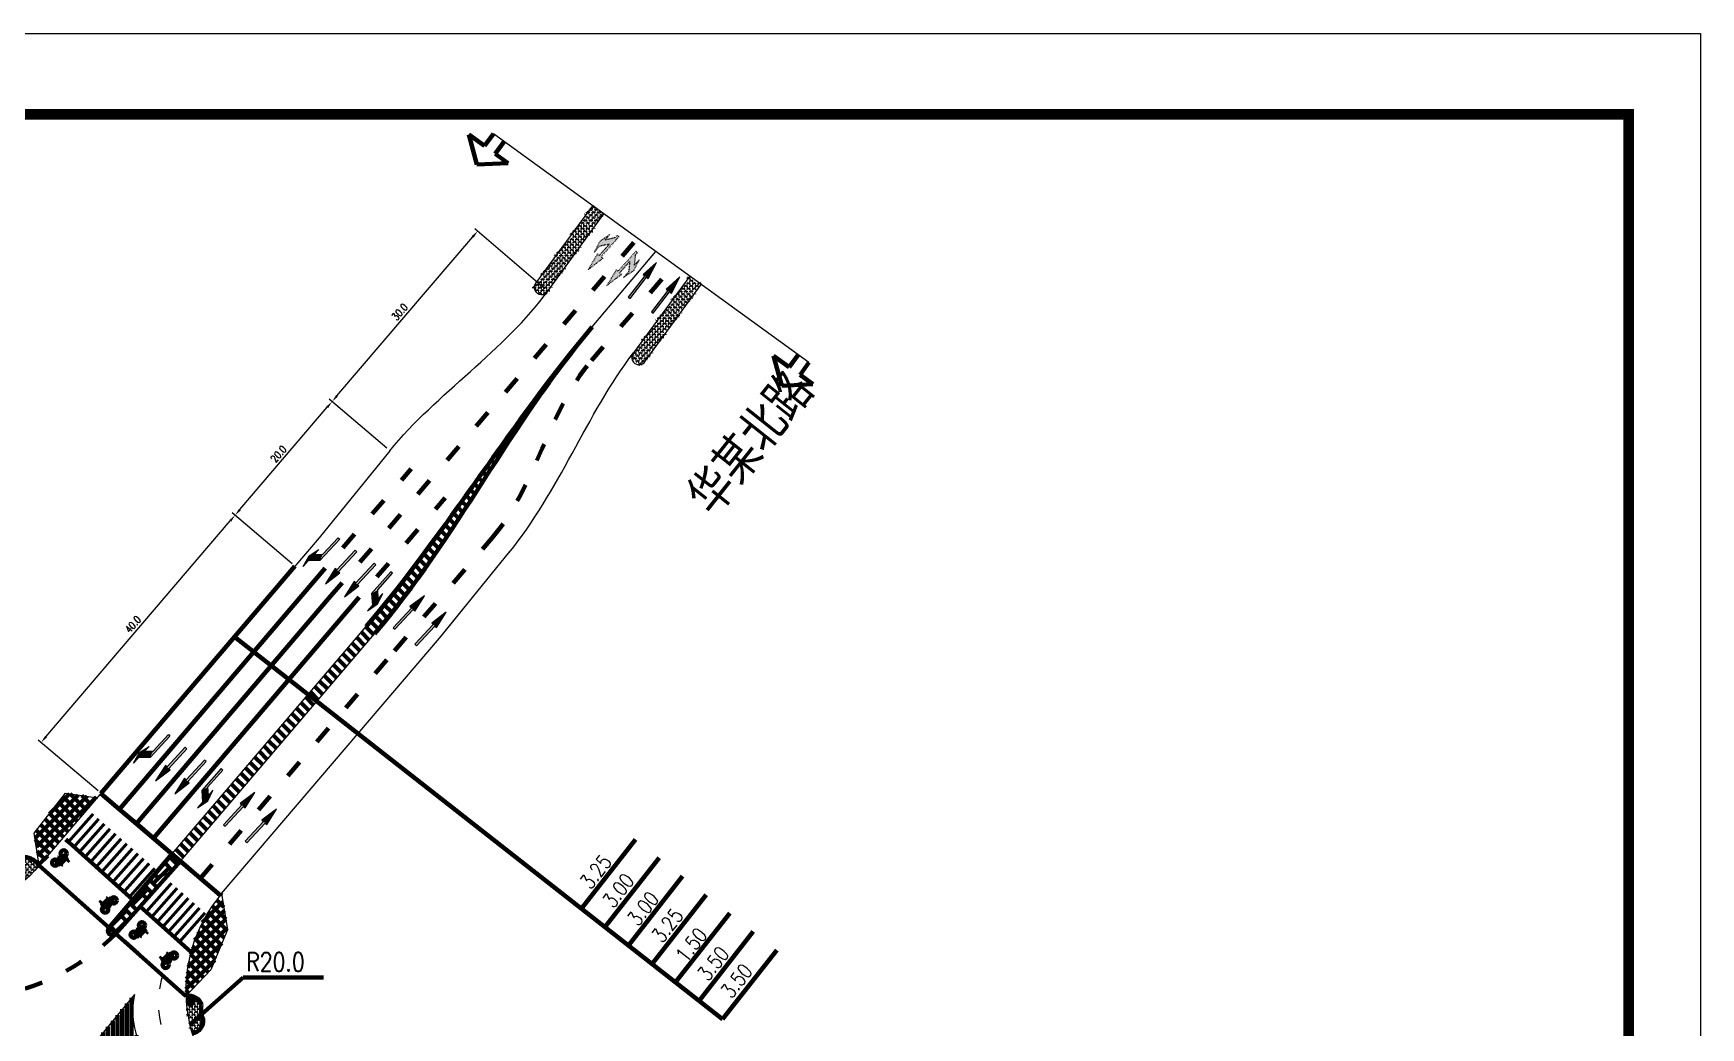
# Model space of a CAD drawing. Header units: millimetres. Extents: x -10063505 to 885836, y -4961 to 6863153.
# Drawn here: x 499547.7 to 499770.9, y 3445910.5 to 3446043.6 of the extents above; entities that cross this region are included whole.
import ezdxf

# ---------------------------------------------------------------- set-up
doc = ezdxf.new("R2010")
doc.units = ezdxf.units.MM
doc.header["$LTSCALE"] = 0.2
for name, pattern in [('643', [2.5, 2, -0.5]), ('ACAD_ISO03W100', [30, 12, -18]), ('HIDDEN', [0.375, 0.25, -0.125])]:
    doc.linetypes.add(name, pattern=pattern)
for name, color, linetype in [('FCX', 7, 'HIDDEN'), ('ROADMARK', 7, 'Continuous'), ('tj信号灯', 7, 'Continuous'), ('tj图框A3', 7, 'Continuous'), ('tj截面线', 7, 'Continuous'), ('tj标志牌', 5, 'Continuous'), ('tj标注', 4, 'Continuous'), ('tj标线', 7, 'Continuous'), ('tj栏杆', 6, 'FENCELINE1'), ('tj立沿石', 5, 'Continuous'), ('tj绿化带', 3, 'Continuous'), ('tj行人驻足区', 32, 'Continuous'), ('tj说明', 7, 'Continuous'), ('tj车道功能', 7, 'Continuous'), ('tj道路标线', 7, 'Continuous'), ('tj驻足区', 40, 'Continuous'), ('机动车道路边线', 5, 'Continuous'), ('标注', 4, 'Continuous'), ('绿化带', 3, 'Continuous'), ('车道线虚线', 7, 'ACAD_ISO03W100')]:
    doc.layers.add(name, color=color, linetype=linetype)
doc.styles.get("Standard").update_dxf_attribs({"font": 'txt.shx', "width": 0.8, "bigfont": 'gbcbig.shx'})
doc.linetypes.add('FENCELINE1', pattern='A,6.35,-2.54,[133,ltypeshp.shx,S=2.54,R=0,X=-2.54,Y=0],-2.54,25.4', length=36.83)
doc.dimstyles.new('tj长度', dxfattribs={"dimtxt": 1, "dimasz": 1, "dimexe": 0.5, "dimexo": 0.5, "dimgap": 0.4, "dimtad": 1, "dimdec": 1, "dimzin": 1, "dimdsep": 46, "dimtxsty": 'Standard', "dimcen": 1, "dimadec": 0, "dimazin": 0, "dimtfac": 1, "dimtdec": 1, "dimtix": 1, "dimtmove": 2, "dimatfit": 3, "dimfxl": 1.25, "dimarcsym": 0})

# ---------------------------------------------------------------- blocks, each defined once
blk = doc.blocks.new('*D42')
at = {"layer": 'Defpoints', "color": 0, "transparency": 16777216}
for p in [(499574.7, 3445979.07), (499582.7, 3445972.25), (499556.73, 3445941.82)]:
    blk.add_point(p, dxfattribs=at)
at = {"layer": 'tj标注', "color": 0, "lineweight": -2, "transparency": 16777216}
for p, q in [((499549.38, 3445949.41), (499574.05, 3445978.31)), ((499582.32, 3445972.57), (499574.32, 3445979.4)), ((499556.35, 3445942.15), (499548.35, 3445948.97))]:
    blk.add_line(p, q, dxfattribs=at)
at = {"layer": 'tj标注', "color": 0, "transparency": 16777216}
for points in [[(499573.93, 3445978.42), (499574.18, 3445978.21), (499574.7, 3445979.07)], [(499549.26, 3445949.52), (499549.51, 3445949.3), (499548.73, 3445948.65)]]:
    blk.add_solid(points, dxfattribs=at)
at = {"layer": 'tj标注', "color": 0, "transparency": 16777216, "insert": (499561.03, 3445964.45), "char_height": 1, "attachment_point": 5, "rotation": 49.5203}
blk.add_mtext('40.0', dxfattribs=at)
blk = doc.blocks.new('*D43')
at = {"layer": 'Defpoints', "color": 0, "transparency": 16777216}
for p in [(499587.69, 3445994.29), (499595.4, 3445987.7), (499582.7, 3445972.25)]:
    blk.add_point(p, dxfattribs=at)
at = {"layer": 'tj标注', "color": 0, "lineweight": -2, "transparency": 16777216}
for p, q in [((499575.35, 3445979.84), (499587.04, 3445993.53)), ((499595.02, 3445988.03), (499587.31, 3445994.61)), ((499582.32, 3445972.57), (499574.32, 3445979.4))]:
    blk.add_line(p, q, dxfattribs=at)
at = {"layer": 'tj标注', "color": 0, "transparency": 16777216}
for points in [[(499586.91, 3445993.63), (499587.16, 3445993.42), (499587.69, 3445994.29)], [(499575.22, 3445979.94), (499575.48, 3445979.73), (499574.7, 3445979.07)]]:
    blk.add_solid(points, dxfattribs=at)
at = {"layer": 'tj标注', "color": 0, "transparency": 16777216, "insert": (499580.51, 3445987.27), "char_height": 1, "attachment_point": 5, "rotation": 49.5203}
blk.add_mtext('20.0', dxfattribs=at)
blk = doc.blocks.new('*D44')
at = {"layer": 'Defpoints', "color": 0, "transparency": 16777216}
for p in [(499607.16, 3446017.11), (499616.56, 3446009.08), (499595.4, 3445987.7)]:
    blk.add_point(p, dxfattribs=at)
at = {"layer": 'tj标注', "color": 0, "lineweight": -2, "transparency": 16777216}
for p, q in [((499588.33, 3445995.05), (499606.51, 3446016.35)), ((499616.18, 3446009.4), (499606.78, 3446017.43)), ((499595.02, 3445988.03), (499587.31, 3445994.61))]:
    blk.add_line(p, q, dxfattribs=at)
at = {"layer": 'tj标注', "color": 0, "transparency": 16777216}
for points in [[(499606.38, 3446016.45), (499606.64, 3446016.24), (499607.16, 3446017.11)], [(499588.21, 3445995.16), (499588.46, 3445994.94), (499587.69, 3445994.29)]]:
    blk.add_solid(points, dxfattribs=at)
at = {"layer": 'tj标注', "color": 0, "transparency": 16777216, "insert": (499596.74, 3446006.28), "char_height": 1, "attachment_point": 5, "rotation": 49.5203}
blk.add_mtext('30.0', dxfattribs=at)
blk = doc.blocks.new('1WT')
at = {"layer": 'ROADMARK', "color": 0}
blk.add_lwpolyline([(0, 0), (0.2, -0.8), (0, -1.55), (0, -1.1), (-0.4, -1.5), (-0.4, -3), (-0.55, -3), (-0.55, -1.05), (0, -0.5)], close=True, dxfattribs=at)
for points in [[(0, 0), (0, -1.55), (0.2, -0.8)], [(-0.55, -1.05), (-0.4, -1.5), (0, -0.5), (0, -1.1)], [(-0.55, -1.05), (-0.4, -1.5), (-0.55, -3), (-0.4, -3)]]:
    blk.add_solid(points, dxfattribs=at)
blk = doc.blocks.new('1W')
at = {"layer": 'ROADMARK', "color": 0}
blk.add_lwpolyline([(-0.22, -1.2), (-0.08, -1.2), (-0.08, -3), (0.07, -3), (0.07, -1.2), (0.22, -1.2), (0, 0)], close=True, dxfattribs=at)
for points in [[(-0.22, -1.2), (0.22, -1.2), (0, 0)], [(-0.08, -3), (0.07, -3), (-0.08, -1.2), (0.07, -1.2)]]:
    blk.add_solid(points, dxfattribs=at)
blk = doc.blocks.new('A$C3B514AF9')
at = {"layer": 'FCX'}
blk.add_hatch(color=256, dxfattribs=at).paths.add_polyline_path([(1.95, 2.24), (2.09, 2.06), (0, 0.36), (0.14, 0.18), (0.37, 0.37), (1.39, 0.43), (0.87, 0), (1.93, 0.48), (2.67, 1.47), (2.09, 0.99), (1.07, 0.94), (2.24, 1.89), (2.38, 1.71), (3.56, 3.11)])
blk.add_lwpolyline([(3.56, 3.11), (2.38, 1.71), (2.24, 1.89), (1.07, 0.94), (2.09, 0.99), (2.67, 1.47), (1.93, 0.48), (0.87, 0), (1.39, 0.43), (0.37, 0.37), (0.14, 0.18), (0, 0.36), (2.09, 2.06), (1.95, 2.24)], close=True, dxfattribs=at)

msp = doc.modelspace()

# ---------------------------------------------------------------- hatches: boundary and pattern name
at = {"layer": 'tj信号灯'}
msp.add_hatch(color=1, dxfattribs=at).paths.add_polyline_path([(499568.07, 3445913.91, 1), (499569.35, 3445913.91, 1)])
at = {"layer": 'tj标线', "lineweight": 100}
h = msp.add_hatch(dxfattribs=at)
h.set_pattern_fill('ANSI37', color=6, scale=0.3, style=0)
h.paths.add_polyline_path([(499549.98, 3445879.4, 0.03135), (499547.86, 3445880.73), (499549.12, 3445877.27), (499552.38, 3445874.63), (499556.01, 3445875.07)])
h.paths.add_polyline_path([(499525.82, 3445878.77, 0.017279), (499524.77, 3445877.87), (499518.45, 3445872.06), (499521.4, 3445871.33), (499526.14, 3445875.14)])
h.paths.add_polyline_path([(499571.45, 3445918.19), (499573.68, 3445923.57), (499572.89, 3445928.41, 0.18806), (499568.12, 3445914.68)])
h.paths.add_polyline_path([(499510.42, 3445895.64), (499507.82, 3445895.03), (499503.58, 3445889.35), (499504.23, 3445887.51), (499505.55, 3445888.73, 0.106952)])
h.paths.add_polyline_path([(499503.82, 3445919.58), (499503.31, 3445916.35), (499507.33, 3445912.09), (499510.01, 3445912.15, 0.122679)])
h.paths.add_polyline_path([(499521.12, 3445932.51), (499517.93, 3445934.96), (499514.27, 3445934.24), (499521.67, 3445928.94, 0.007574), (499522.17, 3445928.59)])
h.paths.add_polyline_path([(499506.45, 3445846.04), (499508.41, 3445847.8), (499507.4, 3445848.92), (499505.45, 3445847.16)], flags=9)
h.paths.add_polyline_path([(499480.24, 3445822.64), (499482.22, 3445824.37), (499481.23, 3445825.5), (499479.25, 3445823.77)], flags=9)
h.paths.add_polyline_path([(499460.51, 3445806.35), (499462.57, 3445807.99), (499461.64, 3445809.16), (499459.58, 3445807.52)], flags=9)
h.paths.add_polyline_path([(499603.01, 3445895.93), (499605.14, 3445894.39), (499606.02, 3445895.61), (499603.88, 3445897.15)], flags=9)
h.paths.add_polyline_path([(499631.4, 3445875.46), (499633.54, 3445873.93), (499634.42, 3445875.14), (499632.28, 3445876.68)], flags=9)
h.paths.add_polyline_path([(499651.68, 3445860.85), (499653.82, 3445859.31), (499654.7, 3445860.53), (499652.56, 3445862.07)], flags=9)
h.paths.add_polyline_path([(499560.75, 3445962.96), (499562.46, 3445964.96), (499561.32, 3445965.93), (499559.61, 3445963.93)], flags=9)
h.paths.add_polyline_path([(499580.22, 3445985.78), (499581.93, 3445987.78), (499580.79, 3445988.75), (499579.08, 3445986.75)], flags=9)
h.paths.add_polyline_path([(499596.45, 3446004.79), (499598.16, 3446006.8), (499597.02, 3446007.77), (499595.31, 3446005.77)], flags=9)
h.paths.add_polyline_path([(499480.6, 3445923.72), (499482.75, 3445922.2), (499483.62, 3445923.42), (499481.47, 3445924.94)], flags=9)
h.paths.add_polyline_path([(499456.16, 3445941.12), (499458.31, 3445939.59), (499459.18, 3445940.81), (499457.03, 3445942.34)], flags=9)
h.paths.add_polyline_path([(499435.8, 3445955.62), (499437.94, 3445954.09), (499438.81, 3445955.31), (499436.67, 3445956.84)], flags=9)
h.paths.add_polyline_path([(499550.76, 3445819.43), (499555.32, 3445816.3), (499557.02, 3445818.77), (499552.45, 3445821.9)], flags=9)
h.paths.add_polyline_path([(499552.88, 3445822.7), (499557.66, 3445819.42), (499559.36, 3445821.9), (499554.57, 3445825.18)], flags=9)
h.paths.add_polyline_path([(499555.19, 3445825.78), (499559.97, 3445822.5), (499561.67, 3445824.98), (499556.88, 3445828.26)], flags=9)
h.paths.add_polyline_path([(499557.6, 3445829.15), (499562.38, 3445825.87), (499564.08, 3445828.35), (499559.29, 3445831.63)], flags=9)
h.paths.add_polyline_path([(499559.62, 3445832.52), (499563.96, 3445829.55), (499565.66, 3445832.02), (499561.31, 3445835)], flags=9)
h.paths.add_polyline_path([(499561.83, 3445835.99), (499566.18, 3445833.01), (499567.87, 3445835.49), (499563.53, 3445838.46)], flags=9)
h.paths.add_polyline_path([(499564.14, 3445839.17), (499568.49, 3445836.19), (499570.19, 3445838.66), (499565.84, 3445841.64)], flags=9)
h.paths.add_polyline_path([(499566.46, 3445842.34), (499570.8, 3445839.37), (499572.5, 3445841.84), (499568.15, 3445844.82)], flags=9)
h.paths.add_polyline_path([(499568.86, 3445845.81), (499573.21, 3445842.83), (499574.9, 3445845.31), (499570.56, 3445848.28)], flags=9)
h.paths.add_polyline_path([(499570.98, 3445848.99), (499575.77, 3445845.71), (499577.46, 3445848.18), (499572.68, 3445851.46)], flags=9)
h.paths.add_polyline_path([(499573.61, 3445852.59), (499578.17, 3445849.47), (499579.87, 3445851.94), (499575.3, 3445855.07)], flags=9)
h.paths.add_polyline_path([(499390.42, 3446013.6), (499475.45, 3446013.6), (499475.45, 3446028.63), (499390.42, 3446028.63)], flags=9)
h.paths.add_polyline_path([(499582.47, 3445813.11), (499592.98, 3445804.9), (499599.11, 3445812.76), (499588.6, 3445820.96)], flags=9)
h.paths.add_polyline_path([(499476.62, 3445986.71), (499487.13, 3445978.51), (499493.26, 3445986.36), (499482.75, 3445994.57)], flags=9)
h.paths.add_polyline_path([(499610.22, 3445947.98), (499620.31, 3445960.66), (499612.42, 3445966.93), (499602.34, 3445954.24)], flags=9)
h.paths.add_polyline_path([(499422.62, 3445837.33), (499434.49, 3445848.37), (499427.63, 3445855.75), (499415.76, 3445844.71)], flags=9)
h.paths.add_polyline_path([(499747.2, 3445803), (499751.16, 3445803), (499751.16, 3445806.71), (499747.2, 3445806.71)], flags=9)
h.paths.add_polyline_path([(499712.19, 3445802.95), (499731.33, 3445802.95), (499731.33, 3445806.76), (499712.19, 3445806.76)], flags=9)
h.paths.add_polyline_path([(499739.79, 3445808.78), (499749.55, 3445808.78), (499749.55, 3445812.59), (499739.79, 3445812.59)], flags=9)
h.paths.add_polyline_path([(499713.53, 3445808.47), (499721.81, 3445808.47), (499721.81, 3445812.29), (499713.53, 3445812.29)], flags=9)
h.paths.add_polyline_path([(499729.47, 3445814.61), (499750.05, 3445814.61), (499750.05, 3445818.46), (499729.47, 3445818.46)], flags=9)
h.paths.add_polyline_path([(499710.47, 3445814.33), (499715.87, 3445814.33), (499715.87, 3445818.09), (499710.47, 3445818.09)], flags=9)
h.paths.add_polyline_path([(499745.74, 3445820.21), (499752.55, 3445820.21), (499752.55, 3445823.86), (499745.74, 3445823.86)], flags=9)
h.paths.add_polyline_path([(499728.46, 3445820.53), (499733.79, 3445820.53), (499733.79, 3445824.23), (499728.46, 3445824.23)], flags=9)
h.paths.add_polyline_path([(499709.74, 3445820.47), (499716.55, 3445820.47), (499716.55, 3445824.23), (499709.74, 3445824.23)], flags=9)
h.paths.add_polyline_path([(499745.74, 3445826.39), (499752.55, 3445826.39), (499752.55, 3445830.04), (499745.74, 3445830.04)], flags=9)
h.paths.add_polyline_path([(499729.2, 3445826), (499733.19, 3445826), (499733.19, 3445829.73), (499729.2, 3445829.73)], flags=9)
h.paths.add_polyline_path([(499711.19, 3445826.02), (499715.15, 3445826.02), (499715.15, 3445829.66), (499711.19, 3445829.66)], flags=9)
h.paths.add_polyline_path([(499723.19, 3445831.79), (499730.08, 3445831.79), (499730.08, 3445836.17), (499723.19, 3445836.17)], flags=9)
h = msp.add_hatch(dxfattribs=at)
h.set_pattern_fill('ANSI31', color=42, scale=0.3, angle=90, style=0)
edge = h.paths.add_edge_path()
edge.add_spline(control_points=[(499593.37, 3445963.18), (499604.27, 3445975.95), (499611.66, 3445991.46), (499622.5, 3446004.28)], knot_values=[0, 0, 0, 0, 50.377532, 50.377532, 50.377532, 50.377532], degree=3, periodic=0)
edge.add_spline(control_points=[(499622.5, 3446004.28), (499611.68, 3445991.48), (499603.1, 3445976.9), (499592.23, 3445964.15)], knot_values=[0, 0, 0, 0, 50.265284, 50.265284, 50.265284, 50.265284], degree=3, periodic=0)
edge.add_line((499592.23, 3445964.15), (499566.24, 3445933.71))
edge.add_line((499566.24, 3445933.71), (499567.38, 3445932.73))
edge.add_line((499567.38, 3445932.73), (499567.4, 3445932.76))
edge.add_line((499567.4, 3445932.76), (499593.37, 3445963.18))
h = msp.add_hatch(dxfattribs=at)
h.set_pattern_fill('ANSI37', color=6, scale=0.3, style=0)
h.paths.add_polyline_path([(499556.23, 3445941.24), (499551.99, 3445941.85), (499547.81, 3445936.5), (499548.49, 3445932.16, 0.000842), (499548.53, 3445932.21)])
h = msp.add_hatch(dxfattribs=at)
h.set_pattern_fill('ANSI31', color=256, scale=0.2, angle=45, style=0)
h.paths.add_polyline_path([(499561.21, 3445914.91), (499556.03, 3445908.56), (499563.99, 3445902.86), (499564.97, 3445904.21, -0.275944)])
at = {"layer": 'tj驻足区', "lineweight": 100}
h = msp.add_hatch(dxfattribs=at)
h.set_pattern_fill('AR-HBONE', color=256, scale=0.01, style=0)
h.paths.add_polyline_path([(499567.38, 3445932.73), (499566.24, 3445933.71), (499561.01, 3445927.58), (499562.01, 3445926.7)])
h = msp.add_hatch(dxfattribs=at)
h.set_pattern_fill('AR-HBONE', color=256, scale=0.01, style=0)
h.paths.add_polyline_path([(499562.01, 3445926.7), (499561.01, 3445927.58), (499557.82, 3445923.85), (499558.74, 3445923.03)])
at = {"layer": '绿化带', "lineweight": 100}
h = msp.add_hatch(dxfattribs=at)
h.set_pattern_fill('GRASS', color=256, scale=0.02)
h.paths.add_polyline_path([(499624.07, 3446019.41), (499622.55, 3446020.51), (499614.96, 3446010.2, 1.071034), (499616.56, 3446009.07)])
h = msp.add_hatch(dxfattribs=at)
h.set_pattern_fill('GRASS', color=256, scale=0.02)
h.set_pattern_definition([(90, (-1.97314, 6.6756), (-0.3592102448, 0.3592102448), [0.09525, -0.6231704896]), (45, (-1.97314, 6.6756), (-0.35921024484, 0.35921024484), [0.09525, -0.41275]), (135, (-1.97314, 6.6756), (-0.35921024484, -0.35921024484), [0.09525, -0.41275])])
h.paths.add_polyline_path([(499628.01, 3446000.82, 1.071034), (499629.61, 3445999.69), (499637.08, 3446009.98), (499635.56, 3446011.08)])
h = msp.add_hatch(dxfattribs=at)
h.set_pattern_fill('GRASS', color=256, scale=0.02)
h.paths.add_polyline_path([(499548.49, 3445932.16), (499548.49, 3445932.16, 0.414202), (499544.23, 3445932.77, -0.322935), (499526.11, 3445930.3, 0.414214), (499522.17, 3445928.59, 0.379944)])
h = msp.add_hatch(dxfattribs=at)
h.set_pattern_fill('GRASS', color=256, scale=0.02)
h.paths.add_polyline_path([(499570.21, 3445913.47, 0.414214), (499568.12, 3445914.68, 0.063842), (499568.95, 3445909.67), (499568.95, 3445909.67, 0.404648), (499570.41, 3445911.54, -0.137806)])

# ---------------------------------------------------------------- linework, layer by layer
at = {"const_width": 0.4}
for points in [[(499555.7, 3445939.08), (499552.39, 3445935.33)], [(499556.45, 3445938.41), (499553.14, 3445934.67)], [(499557.2, 3445937.75), (499553.89, 3445934.01)], [(499557.95, 3445937.09), (499554.64, 3445933.34)], [(499558.7, 3445936.43), (499555.39, 3445932.68)], [(499559.45, 3445935.76), (499556.14, 3445932.02)], [(499560.2, 3445935.1), (499556.89, 3445931.36)], [(499560.2, 3445935.1), (499556.89, 3445931.36)], [(499560.95, 3445934.44), (499557.63, 3445930.69)], [(499561.7, 3445933.78), (499558.38, 3445930.03)], [(499562.45, 3445933.11), (499559.13, 3445929.37)], [(499563.19, 3445932.45), (499559.88, 3445928.71)], [(499563.19, 3445932.45), (499559.88, 3445928.71)], [(499563.94, 3445931.79), (499560.63, 3445928.04)], [(499566.19, 3445929.8), (499562.88, 3445926.06)], [(499566.19, 3445929.8), (499562.88, 3445926.06)], [(499566.94, 3445929.14), (499563.63, 3445925.39)], [(499567.69, 3445928.48), (499564.38, 3445924.73)], [(499567.69, 3445928.48), (499564.38, 3445924.73)], [(499568.44, 3445927.81), (499565.12, 3445924.07)], [(499568.44, 3445927.81), (499565.12, 3445924.07)], [(499569.19, 3445927.15), (499565.87, 3445923.41)], [(499569.19, 3445927.15), (499565.87, 3445923.41)], [(499569.94, 3445926.49), (499566.62, 3445922.74)], [(499570.68, 3445925.83), (499567.37, 3445922.08)]]:
    msp.add_lwpolyline(points, dxfattribs=at)
at = {"layer": 'Defpoints', "lineweight": 100}
for p, q in [((499556.73, 3445941.82), (499582.7, 3445972.25)), ((499559.22, 3445939.73), (499585.19, 3445970.16)), ((499561.51, 3445937.79), (499587.47, 3445968.21)), ((499563.79, 3445935.84), (499589.75, 3445966.26)), ((499556.73, 3445941.82), (499572.71, 3445928.19)), ((499556.73, 3445941.82), (499559.2, 3445939.71)), ((499559.2, 3445939.71), (499561.49, 3445937.77)), ((499561.49, 3445937.77), (499563.77, 3445935.82)), ((499552.03, 3445935.65), (499561.01, 3445927.58)), ((499563.77, 3445935.82), (499566.24, 3445933.71)), ((499566.24, 3445933.71), (499567.38, 3445932.73)), ((499567.38, 3445932.73), (499570.04, 3445930.46)), ((499570.04, 3445930.46), (499572.71, 3445928.19)), ((499562, 3445926.69), (499568.79, 3445920.6))]:
    msp.add_line(p, q, dxfattribs=at)
at = {"layer": 'tj图框A3'}
msp.add_lwpolyline([(499350.88, 3446043.59), (499770.88, 3446043.59), (499770.88, 3445746.59), (499350.88, 3445746.59)], close=True, dxfattribs=at)
msp.add_lwpolyline([(499350.88, 3446043.59), (499770.88, 3446043.59), (499770.88, 3445746.59), (499350.88, 3445746.59)], close=True, dxfattribs=at)
at = {"layer": 'tj图框A3', "const_width": 1.4}
msp.add_lwpolyline([(499761.24, 3445755.75), (499381.24, 3445755.75), (499381.24, 3446032.75), (499761.24, 3446032.75)], close=True, dxfattribs=at)
at = {"layer": 'tj截面线'}
msp.add_line((499651.5, 3445999.5), (499609.28, 3446030.15), dxfattribs=at)
at = {"layer": 'tj标志牌', "color": 7, "linetype": 'Continuous', "lineweight": 100}
for p, q in [((499552.39, 3445935.33), (499552.03, 3445935.65)), ((499548.49, 3445932.16), (499568.12, 3445914.68))]:
    msp.add_line(p, q, dxfattribs=at)
at = {"layer": 'tj标线', "lineweight": 100}
for p, q in [((499608.09, 3446028.52), (499606, 3446030.05)), ((499606, 3446030.05), (499607.07, 3446026.01)), ((499609.28, 3446030.15), (499608.09, 3446028.52)), ((499610.72, 3446029.09), (499609.53, 3446027.47)), ((499609.53, 3446027.47), (499611.25, 3446026.21)), ((499611.25, 3446026.21), (499607.07, 3446026.01)), ((499648.87, 3445998.9), (499646.77, 3446000.42)), ((499646.77, 3446000.42), (499647.88, 3445996.39)), ((499650.05, 3446000.54), (499648.87, 3445998.9)), ((499651.5, 3445999.5), (499650.32, 3445997.86)), ((499652.05, 3445996.62), (499647.88, 3445996.39)), ((499650.32, 3445997.86), (499652.05, 3445996.62))]:
    msp.add_line(p, q, dxfattribs=at)
at = {"layer": 'tj栏杆', "ltscale": 10}
for points in [[(499548.49, 3445932.16), (499547.81, 3445936.5), (499551.99, 3445941.85), (499556.33, 3445941.23)], [(499572.89, 3445928.41), (499573.68, 3445923.57), (499571.45, 3445918.19), (499568.12, 3445914.68)]]:
    msp.add_lwpolyline(points, dxfattribs=at)
at = {"layer": 'tj立沿石', "color": 0}
msp.add_line((499561.21, 3445914.91), (499556.03, 3445908.56), dxfattribs=at)
at = {"layer": 'tj立沿石', "color": 0, "linetype": '643'}
msp.add_arc((499537.17, 3445944.98), 30.77, 314.3489, 314.5046, dxfattribs=at)
at = {"layer": 'tj立沿石', "color": 0, "linetype": 'ACAD_ISO03W100', "ltscale": 0.8}
msp.add_arc((499577.04, 3445913.72), 12.62, 162.4437, 214.8789, dxfattribs=at)
at = {"layer": 'tj立沿石', "color": 0}
msp.add_arc((499572.05, 3445912.7), 11.06, 168.4982, 230.2043, dxfattribs=at)
at = {"layer": 'tj绿化带', "lineweight": 100}
for points in [[(499544.23, 3445932.77, -0.414214), (499548.49, 3445932.16, 0.343211)], [(499568.12, 3445914.68, -0.414214), (499570.21, 3445913.47, 1.43737)], [(499570.21, 3445913.47, 0.137806), (499570.41, 3445911.54, 0.137806)], [(499570.41, 3445911.59, -0.414214), (499568.95, 3445909.67, 1.43737)]]:
    msp.add_lwpolyline(points, format="xyb", dxfattribs=at)
at = {"layer": 'tj行人驻足区', "lineweight": 100}
for p, q in [((499566.26, 3445933.73), (499557.82, 3445923.85)), ((499567.4, 3445932.76), (499558.74, 3445923.03)), ((499557.82, 3445923.85), (499558.74, 3445923.03))]:
    msp.add_line(p, q, dxfattribs=at)
msp.add_arc((499558.28, 3445923.44), 0.615, 140.7137, 318.3269, dxfattribs=at)
at = {"layer": 'tj道路标线', "lineweight": 100}
for p, q in [((499551.09, 3445933.29), (499551.16, 3445933.34)), ((499551.23, 3445933.08), (499551.09, 3445933.29)), ((499552.22, 3445932.88), (499551.75, 3445933.78)), ((499551.22, 3445933.09), (499550.61, 3445932.56)), ((499550.61, 3445932.56), (499551.32, 3445932.31)), ((499551.22, 3445933.09), (499552.1, 3445933.13)), ((499551.32, 3445932.31), (499551.22, 3445933.09)), ((499551.22, 3445933.09), (499551.37, 3445932.87)), ((499551.37, 3445932.87), (499551.31, 3445932.83)), ((499552.1, 3445933.13), (499551.32, 3445932.31)), ((499551.32, 3445932.31), (499551.34, 3445932.18)), ((499551.34, 3445932.18), (499551.47, 3445932.33)), ((499552.22, 3445932.88), (499552.1, 3445933.13)), ((499552.21, 3445932.69), (499552.42, 3445932.92)), ((499552.42, 3445932.92), (499552.22, 3445932.88)), ((499556.85, 3445927.37), (499556.63, 3445927.14)), ((499556.63, 3445927.14), (499556.83, 3445927.18)), ((499556.83, 3445927.18), (499557.3, 3445926.28)), ((499556.83, 3445927.18), (499556.96, 3445926.93)), ((499556.96, 3445926.93), (499557.73, 3445927.75)), ((499557.84, 3445926.97), (499556.96, 3445926.93)), ((499557.72, 3445927.87), (499557.58, 3445927.73)), ((499557.69, 3445927.19), (499557.75, 3445927.23)), ((499557.84, 3445926.97), (499557.69, 3445927.19)), ((499557.73, 3445927.75), (499557.72, 3445927.87)), ((499557.73, 3445927.75), (499557.84, 3445926.97)), ((499558.45, 3445927.5), (499557.73, 3445927.75)), ((499557.83, 3445926.97), (499557.96, 3445926.77)), ((499557.84, 3445926.97), (499558.45, 3445927.5)), ((499557.96, 3445926.77), (499557.9, 3445926.72)), ((499561.73, 3445923.46), (499561.13, 3445922.9)), ((499561.13, 3445922.9), (499561.86, 3445922.68)), ((499561.59, 3445923.65), (499561.65, 3445923.7)), ((499561.73, 3445923.45), (499561.59, 3445923.65)), ((499561.73, 3445923.46), (499562.6, 3445923.52)), ((499561.86, 3445922.68), (499561.73, 3445923.46)), ((499561.73, 3445923.46), (499561.88, 3445923.24)), ((499561.88, 3445923.24), (499561.82, 3445923.2)), ((499562.6, 3445923.52), (499561.86, 3445922.68)), ((499561.86, 3445922.68), (499561.88, 3445922.55)), ((499561.88, 3445922.55), (499562.01, 3445922.7)), ((499562.74, 3445923.28), (499562.23, 3445924.16)), ((499562.74, 3445923.28), (499562.6, 3445923.52)), ((499562.73, 3445923.1), (499562.93, 3445923.33)), ((499562.93, 3445923.33), (499562.74, 3445923.28)), ((499564.91, 3445919.93), (499564.7, 3445919.69)), ((499565.04, 3445919.5), (499565.78, 3445920.35)), ((499565.76, 3445920.47), (499565.63, 3445920.32)), ((499565.78, 3445920.35), (499565.76, 3445920.47)), ((499565.76, 3445919.79), (499565.82, 3445919.83)), ((499565.91, 3445919.57), (499565.76, 3445919.79)), ((499565.78, 3445920.35), (499565.91, 3445919.57)), ((499566.51, 3445920.12), (499565.78, 3445920.35)), ((499565.91, 3445919.57), (499566.51, 3445920.12)), ((499564.7, 3445919.69), (499564.9, 3445919.74)), ((499564.9, 3445919.74), (499565.4, 3445918.86)), ((499564.9, 3445919.74), (499565.04, 3445919.5)), ((499565.91, 3445919.57), (499565.04, 3445919.5)), ((499565.91, 3445919.58), (499566.05, 3445919.37)), ((499566.05, 3445919.37), (499565.98, 3445919.33))]:
    msp.add_line(p, q, dxfattribs=at)
for centre, radius in [((499551.22, 3445933.09), 0.135), ((499551.75, 3445933.78), 0.421), ((499550.61, 3445932.56), 0.421), ((499557.3, 3445926.28), 0.421), ((499557.84, 3445926.97), 0.135), ((499558.45, 3445927.5), 0.421), ((499562.23, 3445924.16), 0.421), ((499561.13, 3445922.9), 0.421), ((499561.73, 3445923.46), 0.135), ((499566.51, 3445920.12), 0.421), ((499565.4, 3445918.86), 0.421), ((499565.91, 3445919.57), 0.135)]:
    msp.add_circle(centre, radius, dxfattribs=at)
at = {"layer": 'tj驻足区'}
for p, q in [((499622.5, 3446004.28), (499631.03, 3446014.36)), ((499566.26, 3445933.73), (499592.23, 3445964.15)), ((499567.4, 3445932.76), (499593.37, 3445963.18))]:
    msp.add_line(p, q, dxfattribs=at)
at = {"layer": 'tj驻足区', "lineweight": 100}
for points in [[(499592.23, 3445964.15), (499603.1, 3445976.9), (499611.68, 3445991.48), (499622.5, 3446004.28)], [(499593.37, 3445963.18), (499604.27, 3445975.95), (499611.66, 3445991.46), (499622.5, 3446004.28)]]:
    msp.add_open_spline(points, degree=3, dxfattribs=at)
at = {"layer": '机动车道路边线'}
msp.add_line((499572.89, 3445928.41), (499589.58, 3445947.97), dxfattribs=at)
at = {"layer": '机动车道路边线', "color": 3}
for points in [[(499622.55, 3446020.51), (499614.96, 3446010.2, 1.071034), (499616.56, 3446009.07), (499624.07, 3446019.41)], [(499635.56, 3446011.08), (499628.01, 3446000.82, 1.071034), (499629.61, 3445999.69), (499637.07, 3446009.97)]]:
    msp.add_lwpolyline(points, format="xyb", dxfattribs=at)
at = {"layer": '机动车道路边线', "flags": 128}
for points in [[(499595.4, 3445987.7), (499585.93, 3445976.03), (499573.66, 3445961.66)], [(499589.58, 3445947.97), (499602.07, 3445962.6), (499605.2, 3445966.45)]]:
    msp.add_lwpolyline(points, dxfattribs=at)
at = {"layer": '机动车道路边线'}
msp.add_lwpolyline([(499602.07, 3445962.6), (499611.48, 3445974.2)], dxfattribs=at)
msp.add_lwpolyline([(499573.66, 3445961.66), (499548.53, 3445932.21, -0.389606), (499521.67, 3445928.94), (499504.63, 3445941.15)], format="xyb", dxfattribs=at)
msp.add_arc((499588.11, 3445915.42), 20, 139.5203, 234.314, dxfattribs=at)
for points, start_tangent, end_tangent in [([(499595.4, 3445987.7), (499616.63, 3446009.19)], (0.633535, 0.773714), (0.587381, 0.809311)), ([(499611.38, 3445974.07), (499628.01, 3446000.82)], (0.631412, 0.775447), (0.600609, 0.799543))]:
    msp.add_spline(points, degree=3, dxfattribs=dict(at, start_tangent=start_tangent, end_tangent=end_tangent))
at = {"layer": '标注', "lineweight": 100}
for p, q in [((499574.61, 3445962.77), (499639.96, 3445911.6)), ((499621.06, 3445926.39), (499628.31, 3445935.65)), ((499624.21, 3445923.93), (499631.46, 3445933.19)), ((499627.36, 3445921.46), (499634.61, 3445930.72)), ((499630.51, 3445919), (499637.76, 3445928.25)), ((499633.66, 3445916.53), (499640.91, 3445925.79)), ((499636.81, 3445914.06), (499644.06, 3445923.32)), ((499639.96, 3445911.6), (499647.2, 3445920.85)), ((499568.64, 3445910.84), (499575.79, 3445917.18)), ((499575.79, 3445917.18), (499586.54, 3445917.17))]:
    msp.add_line(p, q, dxfattribs=at)
at = {"layer": '标注', "color": 0, "linetype": 'ACAD_ISO03W100', "lineweight": 100}
msp.add_lwpolyline([(499528.86, 3445915.35, 0.269134), (499558.74, 3445923.03, 0.269134)], format="xyb", dxfattribs=at)
at = {"layer": '车道线虚线', "linetype": 'ACAD_ISO03W100', "lineweight": 100}
for p, q in [((499587.47, 3445968.21), (499628.55, 3446016.16)), ((499570.06, 3445930.48), (499596.03, 3445960.91))]:
    msp.add_line(p, q, dxfattribs=at)
at = {"layer": '车道线虚线', "lineweight": 100}
for p, q in [((499622.42, 3445999.78), (499633.48, 3446012.58)), ((499585.19, 3445970.16), (499598.27, 3445985.29)), ((499589.75, 3445966.26), (499602.83, 3445981.4)), ((499596.03, 3445960.91), (499609.11, 3445976.04)), ((499561.73, 3445920.38), (499559.48, 3445922.37))]:
    msp.add_line(p, q, dxfattribs=at)
msp.add_open_spline([(499609.11, 3445976.04), (499615.04, 3445982.9), (499616.48, 3445992.91), (499622.42, 3445999.78)], degree=3, dxfattribs=at)

# ---------------------------------------------------------------- block references
at = {"layer": 'tj车道功能'}
for name, p, xscale, yscale, zscale, rotation in [('A$C3B514AF9', (499625.98, 3446016.83), 1.333721125851379, 1.333721125840384, 1.333721125842183, 189.4956556180617), ('A$C3B514AF9', (499628.83, 3446014.39), -1.33372112585138, 1.333721125840384, 1.333721125842183, 87.42927646361802), ('1W', (499631.12, 3446012.92), 2.000000000007606, 1.999999999992724, 2, 322.2928221306141), ('1W', (499634.22, 3446010.97), 2.000000000007606, 1.999999999992724, 2, 322.2928221306141), ('1WT', (499583.8, 3445972.21), 1.999999999998821, 1.999999999992724, 2, 136.9449682589548), ('1W', (499586.78, 3445969.88), 2.000000000007606, 1.999999999992724, 2, 137.2267720737322), ('1W', (499589.33, 3445968.15), 2.000000000007606, 1.999999999992724, 2, 137.2267720737322), ('1WT', (499592.41, 3445966.28), -1.999999999996245, 1.999999999992724, 2, 138.5888999040166), ('1W', (499600.06, 3445968.29), 2.000000000007606, 1.999999999992724, 2, 317.2267720737322), ('1W', (499602.97, 3445966.08), 2.000000000007606, 1.999999999992724, 2, 317.2267720737322), ('1WT', (499561.08, 3445945.85), 1.999999999998821, 1.999999999992724, 2, 136.9449682589548), ('1W', (499564.06, 3445943.51), 2.000000000007606, 1.999999999992724, 2, 137.2267720737322), ('1W', (499566.61, 3445941.78), 2.000000000007606, 1.999999999992724, 2, 137.2267720737322), ('1WT', (499569.68, 3445939.91), -1.999999999996245, 1.999999999992724, 2, 138.5888999040166), ('1W', (499577.34, 3445941.93), 2.000000000007606, 1.999999999992724, 2, 317.2267720737322), ('1W', (499580.25, 3445939.71), 2.000000000007606, 1.999999999992724, 2, 317.2267720737322)]:
    msp.add_blockref(name, p, dxfattribs=dict(at, xscale=xscale, yscale=yscale, zscale=zscale, rotation=rotation))

# ---------------------------------------------------------------- texts
at = {"layer": 'tj说明', "insert": (499634.79, 3445981.86), "char_height": 10, "width": 28.864, "attachment_point": 1, "rotation": 51.5298}
msp.add_mtext('{\\fSimSun|b0|i0|c134|p54;\\H0.5x;华某北路}', dxfattribs=at)
at = {"layer": '标注', "lineweight": 100, "char_height": 2, "attachment_point": 1, "rotation": 51.9359}
for s, insert in [('3.25', (499620.72, 3445930.05)), ('3.00', (499623.75, 3445927.54)), ('3.00', (499627.06, 3445925.11)), ('3.25', (499630.3, 3445922.87)), ('1.50', (499633.51, 3445920.26)), ('3.50', (499636.44, 3445917.75)), ('3.50', (499639.57, 3445915.43))]:
    msp.add_mtext_dynamic_manual_height_columns(s, width=8.417, gutter_width=12.5, heights=[8.84], dxfattribs=dict(at, insert=insert))
at = {"layer": '标注', "lineweight": 100, "insert": (499576.2, 3445920.51), "char_height": 2.5, "attachment_point": 1}
msp.add_mtext_dynamic_manual_height_columns('R20.0', width=3.6499, gutter_width=12.5, heights=[0], dxfattribs=at)

# ---------------------------------------------------------------- dimensions: what is measured, and where the dimension line sits
at = {"layer": 'tj标注'}
for base, p1, p2, picture, middle in [((499607.16, 3446017.11), (499595.4, 3445987.7), (499616.56, 3446009.08), '*D44', (499596.74, 3446006.28)), ((499587.69, 3445994.29), (499582.7, 3445972.25), (499595.4, 3445987.7), '*D43', (499580.51, 3445987.27))]:
    dim = msp.add_linear_dim(base=base, p1=p1, p2=p2, angle=229.5203, dimstyle='tj长度', dxfattribs=at)
    dim.commit()
    dim.dimension.update_dxf_attribs({"geometry": picture, "text_midpoint": middle})
dim = msp.add_aligned_dim(p1=(499556.73, 3445941.82), p2=(499582.7, 3445972.25), distance=10.52, dimstyle='tj长度', dxfattribs=at)
dim.commit()
dim.dimension.update_dxf_attribs({"geometry": '*D42', "text_midpoint": (499561.03, 3445964.45)})

doc.saveas('drawing.dxf')
